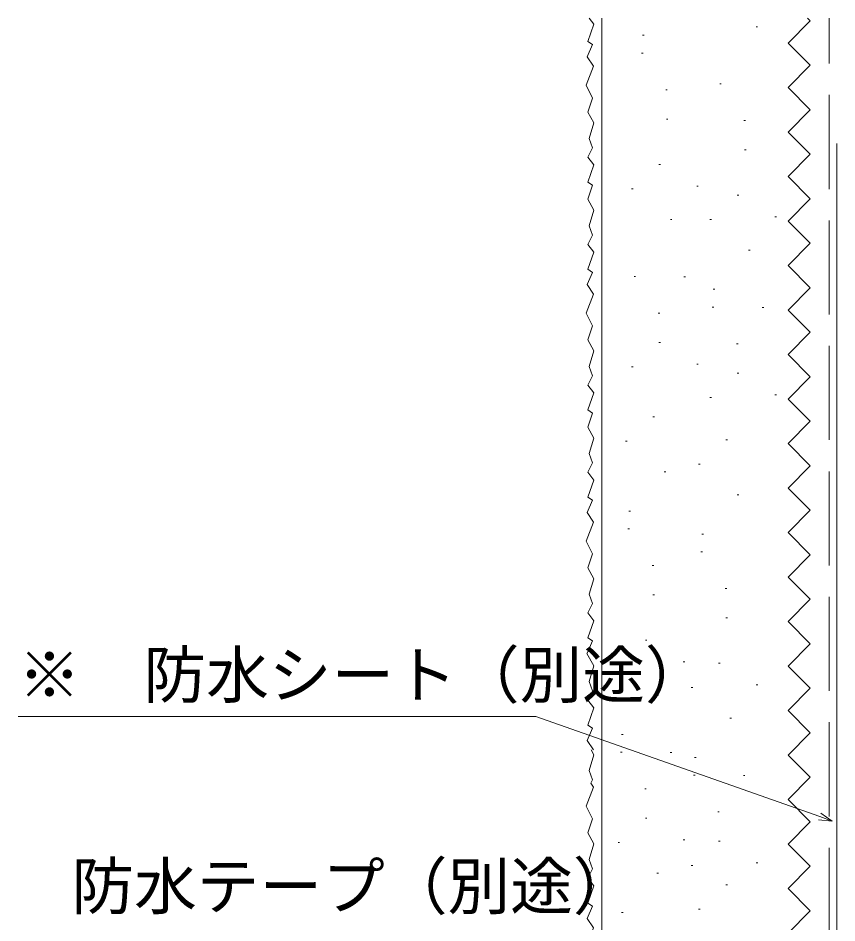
# Model space of a CAD drawing. Units: millimetres, scale not verified. Extents: x -1188 to -148, y -840 to 760.
# Drawn here: x -476 to -371.5, y 375.3 to 490.7 of the extents above; entities that cross this region are included whole.
import ezdxf
from ezdxf.enums import TextEntityAlignment as Align

# ---------------------------------------------------------------- set-up
doc = ezdxf.new("R2010")
doc.units = ezdxf.units.MM
doc.header["$LTSCALE"] = 4
doc.linetypes.add('DASHED3', pattern=[4, 3, -1])
doc.layers.add('0-3_YKK_D', color=6, linetype='Continuous', lineweight=9)
doc.layers.add('0-6_YSS_K', color=3, linetype='Continuous', lineweight=9)
doc.styles.add('ＭＳ ゴシック', font='')
doc.styles.get('ＭＳ ゴシック').set_extended_font_data('MS Gothic')

msp = doc.modelspace()

# ---------------------------------------------------------------- linework, layer by layer
at = {"layer": '0-3_YKK_D'}
for p, q in [((-409.93, 401.62), (-475.99, 401.62)), ((-373.694, 388.866), (-409.93, 401.62)), ((-372.091, 388.302), (-373.694, 388.866))]:
    msp.add_line(p, q, dxfattribs=at)
msp.add_lwpolyline([(-373.543, 389.296), (-372.091, 388.302), (-373.846, 388.437)], dxfattribs=at)
at = {"layer": '0-6_YSS_K'}
for p, q in [((-402.495, 489.911), (-403.122, 490.696)), ((-401.494, 490.696), (-401.494, 301.499)), ((-375.228, 490.696), (-374.886, 490.354)), ((-403.289, 487.728), (-402.495, 489.911)), ((-381.608, 489.594), (-381.808, 489.594)), ((-377.724, 487.517), (-374.886, 490.354)), ((-396.107, 488.508), (-396.307, 488.508)), ((-403.385, 485.774), (-402.693, 487.331)), ((-402.693, 487.331), (-403.289, 487.728)), ((-377.724, 487.517), (-374.886, 484.68)), ((-402.574, 484.557), (-403.385, 485.774)), ((-396.235, 486.236), (-396.436, 486.236)), ((-377.724, 481.842), (-374.886, 484.68)), ((-403.508, 482.131), (-402.574, 484.557)), ((-386.248, 482.323), (-386.448, 482.323)), ((-402.693, 480.501), (-403.508, 482.131)), ((-393.347, 481.545), (-393.147, 481.545)), ((-377.724, 481.842), (-374.886, 479.005)), ((-403.289, 478.715), (-402.693, 480.501)), ((-377.724, 476.168), (-374.886, 479.005)), ((-402.495, 477.325), (-403.289, 478.715)), ((-393.056, 477.807), (-393.257, 477.807)), ((-403.09, 475.34), (-402.495, 477.325)), ((-383.359, 477.632), (-383.159, 477.632)), ((-377.724, 476.168), (-374.886, 473.33)), ((-402.693, 474.149), (-403.09, 475.34)), ((-371.493, 147.627), (-371.493, 474.696)), ((-371.493, 147.627), (-371.493, 474.696)), ((-403.289, 472.958), (-402.693, 474.149)), ((-383.069, 473.894), (-383.269, 473.894)), ((-377.724, 470.493), (-374.886, 473.33)), ((-402.495, 471.966), (-403.289, 472.958)), ((-403.289, 469.782), (-402.495, 471.966)), ((-394.004, 472.025), (-394.205, 472.025)), ((-402.693, 469.385), (-403.289, 469.782)), ((-377.724, 470.493), (-374.886, 467.656)), ((-403.289, 467.599), (-402.693, 469.385)), ((-397.491, 468.923), (-397.691, 468.923)), ((-389.185, 469.282), (-389.385, 469.282)), ((-402.495, 466.21), (-403.289, 467.599)), ((-384.017, 468.112), (-384.217, 468.112)), ((-377.724, 464.818), (-374.886, 467.656)), ((-403.09, 464.225), (-402.495, 466.21)), ((-392.543, 465.026), (-392.743, 465.026)), ((-387.503, 465.01), (-387.703, 465.01)), ((-379.197, 465.369), (-379.397, 465.369)), ((-402.693, 463.034), (-403.09, 464.225)), ((-377.724, 464.818), (-374.886, 461.981)), ((-403.289, 461.843), (-402.693, 463.034)), ((-402.495, 460.85), (-403.289, 461.843)), ((-377.724, 459.144), (-374.886, 461.981)), ((-403.289, 458.667), (-402.495, 460.85)), ((-382.556, 461.113), (-382.756, 461.113)), ((-403.385, 456.713), (-402.693, 458.27)), ((-402.693, 458.27), (-403.289, 458.667)), ((-377.724, 459.144), (-374.886, 456.306)), ((-397.183, 457.755), (-397.383, 457.755)), ((-390.826, 457.695), (-391.026, 457.695)), ((-402.574, 455.496), (-403.385, 456.713)), ((-387.067, 456.114), (-387.267, 456.114)), ((-377.724, 453.469), (-374.886, 456.306)), ((-403.508, 453.07), (-402.574, 455.496)), ((-387.196, 453.842), (-387.396, 453.842)), ((-380.838, 453.781), (-381.038, 453.781)), ((-377.724, 453.469), (-374.886, 450.632)), ((-402.693, 451.44), (-403.508, 453.07)), ((-394.294, 453.064), (-394.094, 453.064)), ((-403.289, 449.654), (-402.693, 451.44)), ((-377.723, 447.794), (-374.886, 450.632)), ((-402.495, 448.264), (-403.289, 449.654)), ((-394.004, 449.326), (-394.204, 449.326)), ((-384.307, 449.151), (-384.107, 449.151)), ((-403.09, 446.279), (-402.495, 448.264)), ((-377.723, 447.794), (-374.886, 444.957)), ((-389.185, 446.583), (-389.385, 446.583)), ((-402.693, 445.088), (-403.09, 446.279)), ((-397.491, 446.224), (-397.691, 446.224)), ((-384.017, 445.413), (-384.217, 445.413)), ((-403.289, 443.897), (-402.693, 445.088)), ((-377.723, 442.119), (-374.886, 444.957)), ((-402.495, 442.905), (-403.289, 443.897)), ((-403.289, 440.721), (-402.495, 442.905)), ((-387.503, 442.311), (-387.703, 442.311)), ((-379.197, 442.67), (-379.397, 442.67)), ((-377.723, 442.119), (-374.886, 439.282)), ((-402.693, 440.324), (-403.289, 440.721)), ((-403.289, 438.538), (-402.693, 440.324)), ((-394.784, 439.835), (-394.984, 439.835)), ((-402.495, 437.148), (-403.289, 438.538)), ((-377.723, 436.445), (-374.886, 439.282)), ((-403.09, 435.164), (-402.495, 437.148)), ((-398.27, 436.733), (-398.47, 436.733)), ((-385.463, 436.903), (-385.663, 436.903)), ((-377.723, 436.445), (-374.886, 433.608)), ((-402.693, 433.973), (-403.09, 435.164)), ((-403.289, 432.782), (-402.693, 433.973)), ((-402.495, 431.789), (-403.289, 432.782)), ((-393.322, 432.836), (-393.522, 432.836)), ((-388.949, 433.801), (-389.149, 433.801)), ((-377.723, 430.77), (-374.886, 433.608)), ((-403.289, 429.606), (-402.495, 431.789)), ((-377.723, 430.77), (-374.886, 427.933)), ((-402.693, 429.209), (-403.289, 429.606)), ((-384.002, 429.905), (-384.202, 429.905)), ((-403.385, 427.652), (-402.693, 429.209)), ((-402.574, 426.435), (-403.385, 427.652)), ((-397.834, 427.837), (-398.034, 427.837)), ((-377.723, 425.095), (-374.886, 427.933)), ((-403.508, 424.009), (-402.574, 426.435)), ((-397.962, 425.565), (-398.162, 425.565)), ((-388.514, 424.906), (-388.714, 424.906)), ((-377.723, 425.095), (-374.886, 422.258)), ((-402.693, 422.379), (-403.508, 424.009)), ((-403.289, 420.593), (-402.693, 422.379)), ((-388.642, 422.633), (-388.842, 422.633)), ((-377.723, 419.421), (-374.886, 422.258)), ((-402.495, 419.203), (-403.289, 420.593)), ((-395.073, 420.874), (-394.873, 420.874)), ((-403.09, 417.218), (-402.495, 419.203)), ((-377.723, 419.421), (-374.886, 416.583)), ((-385.753, 417.943), (-385.553, 417.943)), ((-402.693, 416.027), (-403.09, 417.218)), ((-394.783, 417.136), (-394.983, 417.136)), ((-377.723, 413.746), (-374.886, 416.583)), ((-403.289, 414.836), (-402.693, 416.027)), ((-402.495, 413.844), (-403.289, 414.836)), ((-403.289, 411.66), (-402.495, 413.844)), ((-385.463, 414.204), (-385.663, 414.204)), ((-377.723, 413.746), (-374.886, 410.909)), ((-403.385, 409.707), (-402.693, 411.263)), ((-402.693, 411.263), (-403.289, 411.66)), ((-395.731, 411.354), (-395.931, 411.354)), ((-377.723, 408.071), (-374.886, 410.909)), ((-390.912, 408.611), (-391.112, 408.611)), ((-399.218, 408.252), (-399.418, 408.252)), ((-386.411, 408.422), (-386.611, 408.422)), ((-377.723, 408.071), (-374.886, 405.234)), ((-402.693, 404.911), (-403.09, 406.102)), ((-389.897, 405.32), (-390.097, 405.32)), ((-381.591, 405.679), (-381.791, 405.679)), ((-377.723, 402.397), (-374.886, 405.234)), ((-394.27, 404.355), (-394.47, 404.355)), ((-377.723, 402.397), (-374.886, 399.559)), ((-384.95, 401.424), (-385.15, 401.424)), ((-398.782, 399.357), (-398.982, 399.357)), ((-377.723, 396.722), (-374.886, 399.559)), ((-402.495, 396.738), (-402.87, 397.395)), ((-398.91, 397.084), (-399.11, 397.084)), ((-392.553, 397.024), (-392.753, 397.024)), ((-403.09, 394.753), (-402.495, 396.738)), ((-389.461, 396.425), (-389.661, 396.425)), ((-377.723, 396.722), (-374.886, 393.885)), ((-402.693, 393.562), (-403.09, 394.753)), ((-402.911, 393.126), (-402.693, 393.562)), ((-389.59, 394.153), (-389.79, 394.153)), ((-383.232, 394.092), (-383.432, 394.092)), ((-377.723, 391.047), (-374.886, 393.885)), ((-403.508, 390.195), (-402.574, 392.621)), ((-402.574, 392.621), (-402.911, 393.126)), ((-396.021, 392.393), (-395.821, 392.393)), ((-402.693, 388.564), (-403.508, 390.195)), ((-377.723, 391.047), (-374.886, 388.21)), ((-386.701, 389.462), (-386.501, 389.462)), ((-403.288, 386.778), (-402.693, 388.564)), ((-395.731, 388.655), (-395.931, 388.655)), ((-377.723, 385.373), (-374.886, 388.21)), ((-402.495, 385.388), (-403.288, 386.778)), ((-403.09, 383.404), (-402.495, 385.388)), ((-399.218, 385.553), (-399.418, 385.553)), ((-390.912, 385.912), (-391.112, 385.912)), ((-386.411, 385.724), (-386.611, 385.724)), ((-377.723, 385.373), (-374.886, 382.535)), ((-389.897, 382.622), (-390.097, 382.622)), ((-381.591, 382.981), (-381.791, 382.981)), ((-377.723, 379.698), (-374.886, 382.535)), ((-394.27, 381.657), (-394.47, 381.657)), ((-385.463, 380.156), (-385.663, 380.156)), ((-377.723, 379.698), (-374.886, 376.86)), ((-398.782, 376.658), (-398.982, 376.658)), ((-388.949, 377.054), (-389.149, 377.054)), ((-377.723, 374.023), (-374.886, 376.86))]:
    msp.add_line(p, q, dxfattribs=at)
at = {"layer": '0-6_YSS_K', "linetype": 'DASHED3'}
msp.add_line((-372.491, 372.896), (-372.49, 490.696), dxfattribs=at)
at = {"layer": '0-6_YSS_K'}
for points in [[(-403.09, 406.102), (-402.495, 408.087), (-403.4, 409.672)], [(-402.495, 402.728), (-403.289, 403.72), (-402.693, 404.911)], [(-402.693, 400.147), (-403.289, 400.545), (-402.495, 402.728)], [(-402.574, 397.374), (-403.385, 398.591), (-402.693, 400.147)], [(-402.667, 356.869), (-403.385, 357.947), (-402.693, 359.503), (-403.288, 359.9), (-402.495, 362.084), (-403.288, 363.076), (-402.693, 364.267), (-403.09, 365.458), (-402.495, 367.443), (-403.288, 368.833), (-402.693, 370.619), (-403.508, 372.249), (-402.574, 374.675), (-403.385, 375.892), (-402.693, 377.449), (-403.288, 377.846), (-402.495, 380.029), (-403.288, 381.022), (-402.693, 382.213), (-403.09, 383.404)]]:
    msp.add_lwpolyline(points, dxfattribs=at)

# ---------------------------------------------------------------- texts
at = {"layer": '0-3_YKK_D', "color": 4, "style": 'ＭＳ ゴシック'}
for s, p in [('※\u3000防水シート（別途）', (-475.99, 402.254)), ('防水テープ（別途）', (-469.186, 375.302))]:
    msp.add_text(s, height=5.865, dxfattribs=at).set_placement(p, align=Align.BOTTOM_LEFT)

doc.saveas('drawing.dxf')
